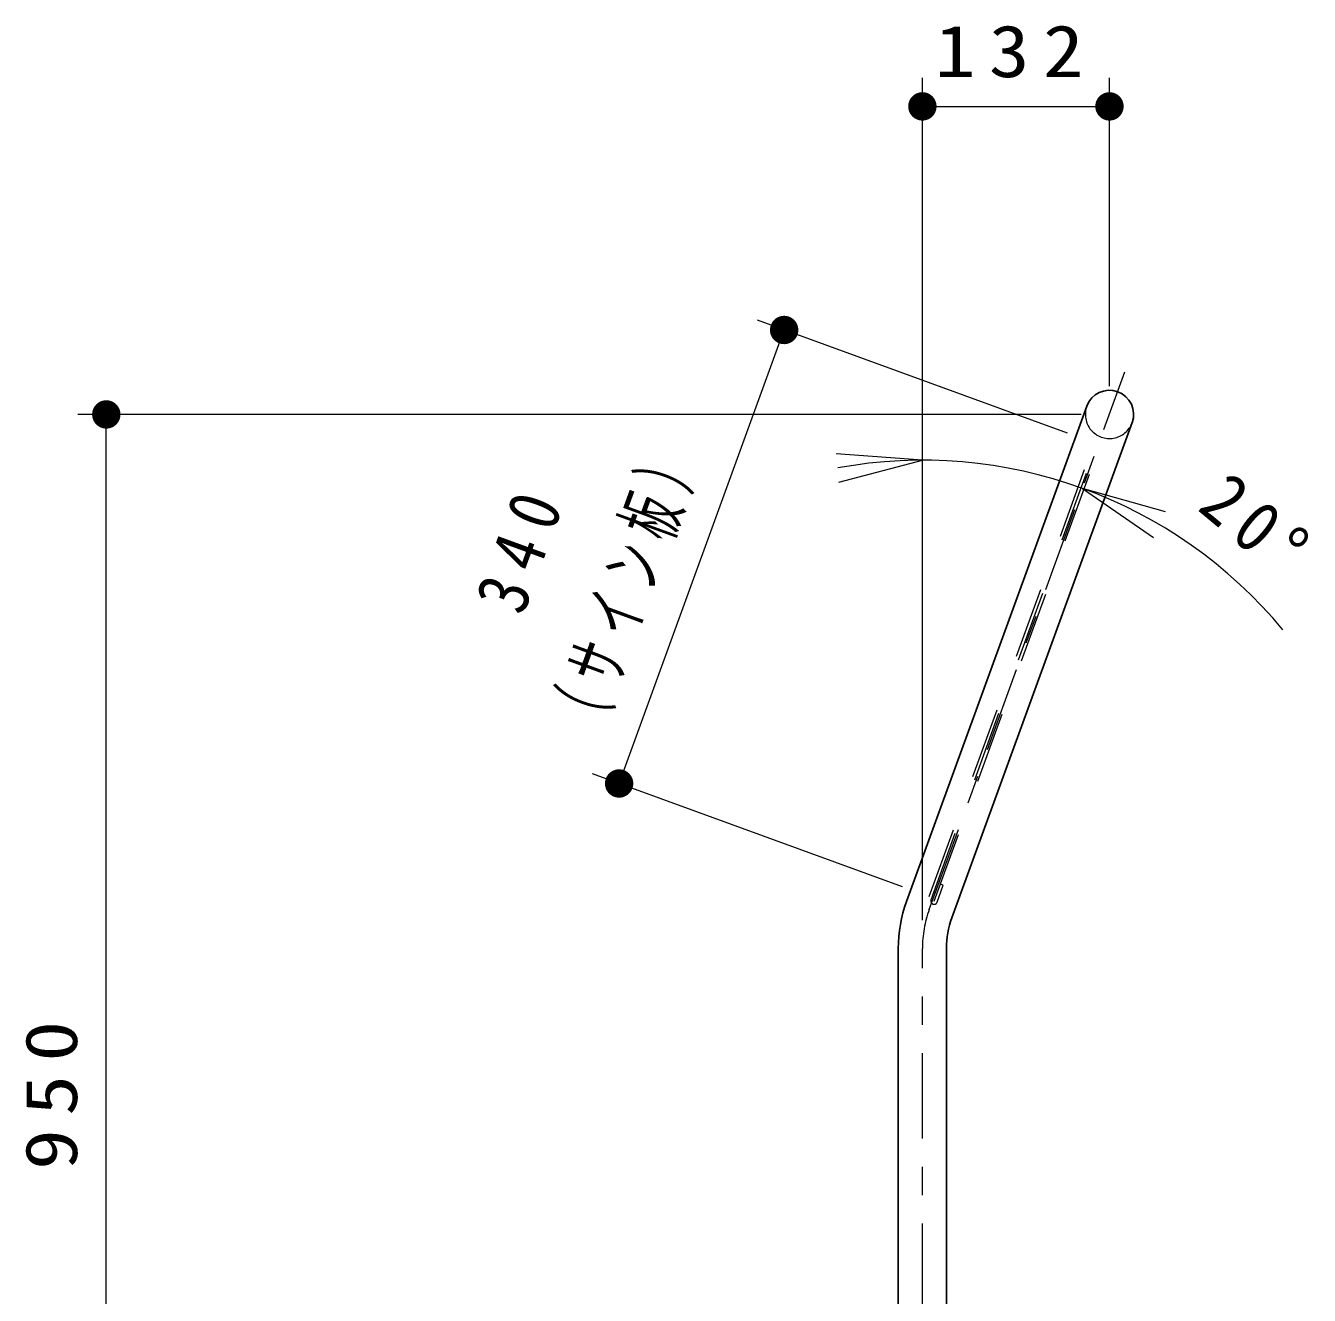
# Model space of a CAD drawing. Units: millimetres on the paper, scale 1:20. Extents: x 475 to 924, y -26 to 257.
# Drawn here: x 675.65 to 720.87, y 138.59 to 183.32 of the extents above; entities that cross this region are included whole.
import ezdxf

# ---------------------------------------------------------------- set-up
doc = ezdxf.new("R2010")
doc.units = ezdxf.units.MM
doc.linetypes.add('USER1', pattern=[4.5, 2.5, -2])
doc.linetypes.add('USER2', pattern=[6, 3, -1, 1, -1])
doc.layers.add('LY_1', color=7, linetype='Continuous', lineweight=13)
doc.styles.add('ＭＳ ゴシック', font='')
doc.styles.get('ＭＳ ゴシック').set_extended_font_data('MS Gothic')

# ---------------------------------------------------------------- blocks, each defined once
blk = doc.blocks.new('open_arrow')
at = {"color": 0, "linetype": 'Continuous', "lineweight": -2}
blk.add_lwpolyline([(7.5, 1.25), (0, 0), (7.5, -1.25)], dxfattribs=at)
blk = doc.blocks.new('filled_dot')
at = {"color": 0, "linetype": 'Continuous', "lineweight": -2, "const_width": 1.25}
blk.add_lwpolyline([(-0.625, 0, 1), (0.625, 0, 1)], format="xyb", close=True, dxfattribs=at)

msp = doc.modelspace()

# ---------------------------------------------------------------- linework, layer by layer
at = {"layer": 'LY_1'}
for p, q in [((707.243, 151.812), (707.243, 181.473)), ((713.834, 170.623), (713.834, 181.473)), ((707.243, 180.473), (713.834, 180.473)), ((712.361, 168.962), (701.433, 172.94)), ((696.559, 156.623), (702.373, 172.597)), ((712.834, 169.623), (677.493, 169.623)), ((678.493, 122.123), (678.493, 169.623)), ((706.547, 152.987), (695.619, 156.965))]:
    msp.add_line(p, q, dxfattribs=at)
at = {"layer": 'LY_1', "color": 40, "linetype": 'USER2'}
for p, q in [((707.485, 152.18), (714.38, 171.126)), ((707.243, 102.123), (707.243, 150.812))]:
    msp.add_line(p, q, dxfattribs=at)
at = {"layer": 'LY_1', "lineweight": 25}
for p, q in [((706.686, 152.47), (713.035, 169.914)), ((708.283, 151.889), (714.632, 169.333)), ((706.393, 102.123), (706.393, 150.812)), ((708.093, 102.123), (708.093, 150.812))]:
    msp.add_line(p, q, dxfattribs=at)
at = {"layer": 'LY_1', "color": 4, "linetype": 'USER1'}
for p, q in [((707.548, 152.521), (713.494, 168.859)), ((707.656, 152.482), (713.602, 168.82)), ((707.764, 152.442), (707.981, 153.039)), ((707.981, 153.039), (707.873, 153.078))]:
    msp.add_line(p, q, dxfattribs=at)
at = {"layer": 'LY_1', "linetype": 'USER1'}
msp.add_line((707.486, 152.645), (713.301, 168.62), dxfattribs=at)
at = {"layer": 'LY_1', "lineweight": 25}
for centre, radius, start, end in [((713.834, 169.623), 0.85, 340, 160), ((711.243, 150.812), 4.85, 160, 180), ((711.243, 150.812), 3.15, 160, 180)]:
    msp.add_arc(centre, radius, start, end, dxfattribs=at)
at = {"layer": 'LY_1', "linetype": 'USER1'}
msp.add_arc((713.834, 169.623), 0.85, 160, 340, dxfattribs=at)
at = {"layer": 'LY_1'}
msp.add_arc((707.243, 151.517), 16.492, 39.6186, 100.4225, dxfattribs=at)
at = {"layer": 'LY_1', "color": 4, "linetype": 'USER1'}
msp.add_arc((707.656, 152.482), 0.115, 160, 340, dxfattribs=at)
at = {"layer": 'LY_1', "color": 40, "linetype": 'USER2'}
msp.add_arc((711.243, 150.812), 4, 160, 180, dxfattribs=at)

# ---------------------------------------------------------------- block references
at = {"layer": 'LY_1', "xscale": 0.4, "yscale": 0.4}
msp.add_blockref('filled_dot', (707.243, 180.473), dxfattribs=at)
for name, p, rotation in [('filled_dot', (713.834, 180.473), 180), ('filled_dot', (702.373, 172.597), 250), ('filled_dot', (678.493, 169.623), 270), ('open_arrow', (707.243, 168.009), 185.2), ('open_arrow', (712.884, 167.014), 334.8), ('filled_dot', (696.559, 156.623), 70)]:
    msp.add_blockref(name, p, dxfattribs=dict(at, rotation=rotation))

# ---------------------------------------------------------------- texts
at = {"layer": 'LY_1', "insert": (710.538, 181.473), "char_height": 1.833, "attachment_point": 8, "style": 'ＭＳ ゴシック'}
msp.add_mtext('\\T1.33;\\W1.15;132', dxfattribs=at)
at = {"layer": 'LY_1', "char_height": 1.833, "style": 'ＭＳ ゴシック'}
for s, insert, attachment_point, rotation in [('\\T1.33;\\W0.55;（サイン板）', (696.041, 158.123), 7, 70), ('\\T1.33;\\W0.9;20°', (718.441, 164.955), 8, 320.196), ('\\T1.47;\\W0.85;\u3000340', (692.125, 159.548), 7, 70), ('\\T1.33;\\W1.15;950', (677.493, 145.873), 8, 90)]:
    msp.add_mtext(s, dxfattribs=dict(at, insert=insert, attachment_point=attachment_point, rotation=rotation))

doc.saveas('drawing.dxf')
